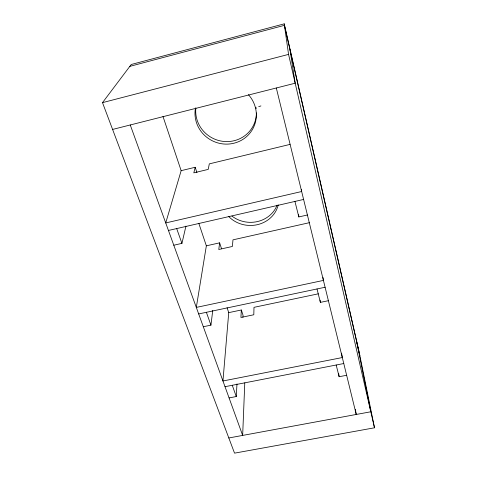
<?xml version="1.0" encoding="UTF-8"?>
<svg xmlns="http://www.w3.org/2000/svg" width="477" height="477" viewBox="0 0 477 477"><rect width="100%" height="100%" fill="white"/><g stroke="black" fill="none" stroke-linecap="round" stroke-linejoin="round"><path stroke-width="0.72" d="M244.779 382.87L242.656 435.418L130.251 124.968M242.93 317.3L243.037 315.249L241.338 309.99L228.739 312.632L222.95 380.986L342.313 357.553L341.586 353.171M229.079 397.919L236.264 396.536L236.974 383.943M241.338 309.99L240.921 317.455L253.806 314.766L253.997 307.331L318.344 293.82M203.309 326.739L210.941 325.153L212.754 310.42M322.983 277.465L323.424 280.41L196.309 307.415L206.35 245.828L219.629 242.841L218.782 249.501L232.382 246.46L232.979 239.848L309.579 222.64M173.789 245.214L181.934 243.371L185.952 226.104M301.392 189.321L301.661 191.521L165.728 222.944L181.153 170.665L195.194 167.278L193.811 172.853L208.205 169.395L209.314 163.873L290.016 144.406M102.501 102.638L131.241 64.496L284.22 23.85L359.068 351.77L374.499 427.791L234.535 453.15L102.501 102.638L288.561 54.39L284.22 23.85M129.833 66.363L284.429 25.335L359.855 355.645M112.596 129.44L295.191 83.207L289.998 49.727M168.447 230.463L303.599 199.446M294.935 201.431L298.84 216.928L307.409 214.99M198.67 313.932L325.099 287.255M317.008 288.961L320.389 302.37L328.391 300.701M258.719 106.538L259.226 106.443A4.865 1.348 -15.4 0 0 260.913 105.924M225.013 386.692L343.774 363.528M336.184 365.006L339.135 376.723L346.648 375.274M228.817 437.969L370.808 411.776L356.468 340.816M176.681 228.572L181.934 243.371M206.386 312.304L210.941 325.153M232.269 385.273L236.264 396.536M162.985 116.454L181.153 170.665M198.814 223.343L206.35 245.828M227.082 307.695L228.739 312.632M195.194 167.278L196.918 172.602M219.629 242.841L221.531 248.738M276.314 87.989L356.241 414.459L355.353 409.326M288.561 54.39L374.499 427.791M338.694 373.789L339.135 376.723M320.091 300.158L320.389 302.37M298.614 214.716L298.84 216.928M248.422 94.661A30.862 29.783 24.1 0 1 234.1 143.183A30.862 29.783 24.1 0 1 195.469 108.07M278.222 204.895A28.733 26.253 3.1 0 1 257.371 224.685A28.733 26.253 3.1 0 1 228.495 216.308M256.429 112.918A30.552 29.532 25 0 1 224.303 141.496A30.552 29.532 25 0 1 195.862 107.939M255.928 107.259A30.552 29.532 25 0 1 256.161 108.673M277.101 205.152A28.465 26.068 3.2 0 1 231.965 216.087"/></g></svg>
